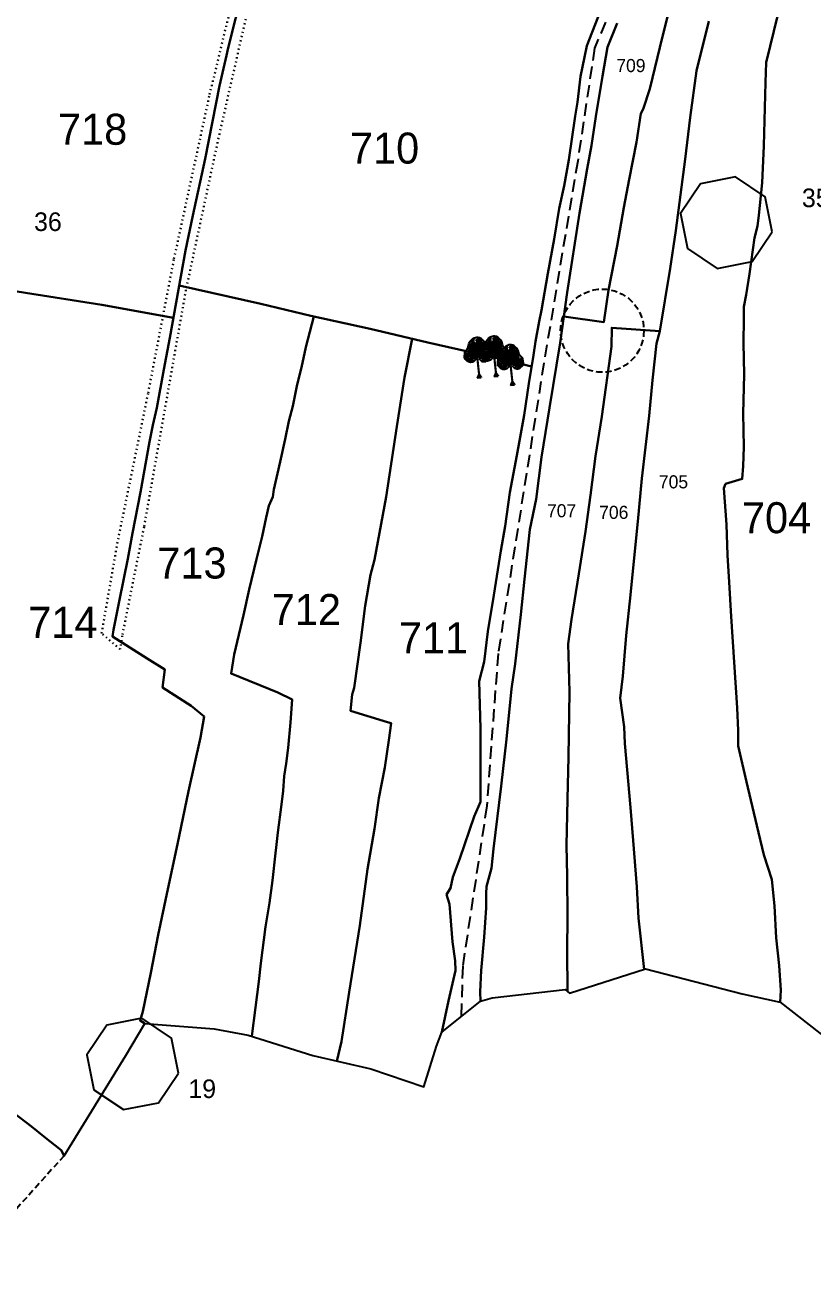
# Model space of a CAD drawing. Header units: millimetres. Extents: x -6521 to 1064, y -7 to 2171.
# Drawn here: x 356 to 419.5, y 257.1 to 358.5 of the extents above; entities that cross this region are included whole.
import ezdxf

# ---------------------------------------------------------------- set-up
doc = ezdxf.new("R2010")
doc.units = ezdxf.units.MM
for name, pattern in [('ACAD_ISO02W100', [15, 12, -3]), ('DASHED', [0.75, 0.5, -0.25]), ('DOT', [0.25, 0, -0.25])]:
    doc.linetypes.add(name, pattern=pattern)
for name, color, linetype in [('Image', 7, 'Continuous'), ('Line_Road', 250, 'ACAD_ISO02W100'), ('Sym_Traverse_Stone', 5, 'Continuous'), ('Sym_Tree', 92, 'Continuous'), ('Text_Traverse_Stone_No', 1, 'Continuous')]:
    doc.layers.add(name, color=color, linetype=linetype)
for name, color, linetype, lineweight in [('Poly_Survey_Bndry', 250, 'Continuous', 30), ('Sym_Title', 1, 'ACAD_ISO02W100', 25), ('Text_Survey_No', 250, 'Continuous', 0)]:
    doc.layers.add(name, color=color, linetype=linetype, lineweight=lineweight)
doc.layers.add('Poly_Village_Bndry', color=7, linetype='Continuous', true_color=0x000000)
doc.styles.get("Standard").update_dxf_attribs({"font": 'Sakal_Marathi_N_Ship.TTF'})
picture_1 = doc.add_image_def('image1.jpg', size_in_pixel=(14525, 10936))

# ---------------------------------------------------------------- blocks, each defined once
blk = doc.blocks.new('Sym_Traverse_Stone')
at = {"layer": 'Sym_Traverse_Stone'}
blk.add_lwpolyline([(3.223, -0.65), (2.739, 1.819), (0.65, 3.223), (-1.819, 2.739), (-3.223, 0.65), (-2.739, -1.819), (-0.65, -3.223), (1.819, -2.739)], close=True, dxfattribs=at)
blk = doc.blocks.new('Tree')
at = {"layer": 'Sym_Tree'}
for p, q in [((0.102, 3.003), (0, 2.992)), ((-0.162, 0.001), (0.127, -0.001))]:
    blk.add_line(p, q, dxfattribs=at)
at = {"layer": 'Sym_Tree', "color": 82, "const_width": 0.8}
for points in [[(-0.142, 1.468), (-0.097, 2.625)], [(-0.102, 1.462), (-0.056, 2.619)], [(0.051, 1.634), (0.096, 2.791)], [(0.197, 1.439), (0.243, 2.597)], [(-0.434, 1.735), (-0.283, 1.52)], [(-0.203, 1.684), (-0.052, 1.468)], [(0.604, 1.633), (0.385, 1.486)], [(0.436, 1.726), (0.588, 1.51)]]:
    blk.add_lwpolyline(points, dxfattribs=at)
at = {"layer": 'Sym_Tree', "color": 34}
blk.add_lwpolyline([(0, 0, 0.48, 0.16, 0), (0, 0.29, 0.16, 0.16, 0), (0, 1.478, 0.16, 0.16, 0)], format="xyseb", dxfattribs=at)
at = {"layer": 'Sym_Tree', "color": 82}
blk.add_open_spline([(-0.099, 1.427), (-0.165, 1.355), (-0.268, 1.245), (-0.464, 1.199), (-0.636, 1.21), (-0.786, 1.357), (-0.992, 1.534), (-0.899, 1.801), (-0.895, 2.066), (-0.59, 2.218), (-0.581, 2.583), (-0.352, 2.816), (-0.17, 2.976), (-0.043, 2.99), (0, 2.992)], degree=3, knots=[0, 0, 0, 0, 0.357151, 0.545743, 0.741494, 0.970117, 1.319935, 1.641608, 1.935314, 2.250626, 2.755061, 3.137005, 3.457298, 3.618487, 3.618487, 3.618487, 3.618487], dxfattribs=at)
blk.add_spline([(0.103, 1.427), (0.296, 1.217), (0.436, 1.162), (0.593, 1.16), (0.752, 1.25), (0.953, 1.446), (0.958, 1.703), (0.933, 1.936), (0.774, 2.132), (0.677, 2.524), (0.517, 2.784), (0.327, 2.956), (0.102, 3.003)], degree=3, dxfattribs=at)
for points in [[(0.002, 2.992), (-0.314, 2.841), (-0.448, 2.725), (-0.519, 2.601)], [(-0.488, 2.59), (-0.504, 2.595), (-0.377, 2.767), (-0.314, 2.841)], [(-0.377, 2.767), (-0.314, 2.841), (-0.448, 2.725), (-0.377, 2.767)], [(-0.395, 2.548), (-0.445, 2.659), (-0.414, 2.724), (-0.265, 2.814)], [(-0.432, 2.703), (-0.404, 2.724), (0.002, 2.992), (-0.086, 2.982)], [(-0.414, 2.724), (-0.265, 2.814), (-0.252, 2.61), (-0.41, 2.689)], [(-0.297, 2.795), (-0.265, 2.814), (-0.41, 2.689), (-0.412, 2.711)], [(-0.406, 2.649), (-0.252, 2.61), (-0.265, 2.814), (0.058, 2.945)], [(-0.281, 2.824), (-0.366, 2.774), (-0.404, 2.724), (-0.281, 2.824)], [(-0.266, 2.815), (-0.366, 2.774), (-0.389, 2.707), (-0.369, 2.692)], [(-0.389, 2.707), (-0.369, 2.692), (-0.297, 2.795), (-0.265, 2.814)], [(-0.265, 2.814), (0.058, 2.945), (-0.266, 2.815), (-0.366, 2.774)], [(-0.314, 2.841), (-0.183, 2.903), (-0.281, 2.824), (-0.366, 2.774)], [(-0.183, 2.903), (-0.169, 2.954), (-0.247, 2.902), (-0.314, 2.841)], [(-0.247, 2.902), (-0.314, 2.841), (-0.183, 2.903), (-0.235, 2.902)], [(-0.183, 2.903), (-0.235, 2.902), (-0.314, 2.841), (-0.183, 2.903)], [(0.203, 2.992), (-0.058, 2.82), (-0.263, 2.815), (0.002, 2.992)], [(-0.263, 2.815), (0.002, 2.992), (0.092, 2.992), (0.038, 2.929)], [(0.002, 2.992), (-0.086, 2.982), (-0.171, 2.953), (-0.247, 2.902)], [(-0.171, 2.953), (-0.247, 2.902), (-0.123, 2.964), (-0.086, 2.982)], [(-0.103, 2.968), (-0.123, 2.964), (-0.247, 2.902), (-0.183, 2.903)], [(-0.103, 2.968), (-0.183, 2.903), (-0.178, 2.934), (-0.247, 2.902)], [(-0.178, 2.934), (-0.247, 2.902), (-0.183, 2.903), (-0.169, 2.954)], [(-0.203, 2.724), (-0.08, 2.824), (0.203, 2.992), (0.278, 2.601)], [(-0.062, 2.794), (-0.058, 2.82), (-0.203, 2.724), (-0.08, 2.824)], [(-0.133, 2.955), (-0.133, 2.955), (-0.103, 2.968), (-0.183, 2.903)], [(-0.132, 2.955), (-0.125, 2.963), (-0.176, 2.95), (-0.183, 2.903)], [(-0.176, 2.95), (-0.183, 2.903), (-0.125, 2.963), (-0.143, 2.954)], [(-0.123, 2.964), (-0.086, 2.982), (-0.176, 2.95), (-0.086, 2.982)], [(-0.176, 2.95), (-0.086, 2.982), (-0.103, 2.968), (-0.123, 2.964)], [(-0.125, 2.963), (-0.143, 2.954), (-0.133, 2.955)], [(0.203, 2.992), (0.278, 2.601), (-0.051, 2.61), (-0.064, 2.814)], [(0.368, 2.932), (0.289, 2.971), (-0.064, 2.813), (-0.061, 2.795)], [(-0.064, 2.813), (-0.061, 2.795), (-0.058, 2.82)], [(-0.051, 2.61), (-0.064, 2.814), (0.278, 2.601), (-0.051, 2.61)], [(-0.058, 2.82), (-0.058, 2.82), (-0.062, 2.794), (-0.058, 2.82)], [(0.002, 2.992), (0.102, 3.003), (0.203, 2.992), (-0.058, 2.82)], [(0.092, 2.992), (0.038, 2.929), (-0.026, 2.911), (0.022, 2.957)], [(-0.026, 2.911), (0.022, 2.957), (0.038, 2.929), (-0.026, 2.911)], [(0.038, 2.929), (-0.026, 2.911), (-0.017, 2.938), (0.022, 2.957)], [(-0.025, 2.911), (-0.017, 2.938), (0.022, 2.957), (0, 2.992)], [(0.022, 2.957), (0, 2.992), (0.092, 2.992), (0.022, 2.957)], [(0.092, 2.992), (0.022, 2.957), (0.102, 3.003), (0.203, 2.992)], [(0.572, 2.674), (0.462, 2.789), (0.203, 2.992), (0.079, 2.614)], [(0.203, 2.992), (0.079, 2.614), (0.406, 2.58), (0.445, 2.782)], [(0.122, 2.948), (0.088, 2.971), (0.173, 2.928), (0.088, 2.971)], [(0.173, 2.928), (0.088, 2.971), (0.104, 2.955), (0.122, 2.948)], [(0.102, 3.003), (0.203, 2.992), (0.324, 2.948), (0.289, 2.971)], [(0.125, 2.947), (0.141, 2.936), (0.132, 2.938)], [(0.563, 2.599), (0.406, 2.58), (0.445, 2.782), (0.142, 2.952)], [(0.445, 2.782), (0.142, 2.952), (0.447, 2.782), (0.54, 2.729)], [(0.203, 2.992), (0.498, 2.802), (0.615, 2.67), (0.67, 2.537)], [(0.597, 2.65), (0.572, 2.674), (0.203, 2.992), (0.289, 2.971)], [(0.203, 2.992), (0.289, 2.971), (0.37, 2.931), (0.439, 2.871)], [(0.37, 2.931), (0.439, 2.871), (0.324, 2.948), (0.289, 2.971)], [(0.305, 2.955), (0.324, 2.948), (0.439, 2.871), (0.376, 2.88)], [(0.333, 2.938), (0.333, 2.938), (0.305, 2.955), (0.376, 2.88)], [(0.305, 2.955), (0.376, 2.88), (0.375, 2.911), (0.439, 2.871)], [(0.439, 2.871), (0.376, 2.88), (0.331, 2.939), (0.326, 2.947)], [(0.331, 2.939), (0.326, 2.947), (0.374, 2.928), (0.376, 2.88)], [(0.374, 2.928), (0.376, 2.88), (0.326, 2.947), (0.342, 2.936)], [(0.375, 2.911), (0.439, 2.871), (0.376, 2.88), (0.368, 2.932)], [(0.376, 2.88), (0.368, 2.932), (0.439, 2.871), (0.498, 2.802)], [(0.439, 2.871), (0.498, 2.802), (0.376, 2.88), (0.427, 2.873)], [(0.376, 2.88), (0.427, 2.873), (0.498, 2.802), (0.376, 2.88)], [(0.498, 2.802), (0.376, 2.88), (0.462, 2.789), (0.54, 2.729)], [(-0.83, 1.973), (-0.902, 1.882), (-0.945, 1.618), (-0.58, 1.588)], [(-0.918, 1.701), (-0.945, 1.618), (-0.902, 1.882), (-0.934, 1.703)], [(-0.934, 1.536), (-0.908, 1.511), (-0.902, 1.882), (-0.869, 1.852)], [(-0.902, 1.882), (-0.934, 1.703), (-0.869, 1.852), (-0.866, 1.863)], [(-0.902, 1.882), (-0.869, 1.852), (-0.918, 1.701)], [(-0.848, 2.051), (-0.877, 1.994), (-0.894, 1.927), (-0.902, 1.882)], [(-0.894, 1.927), (-0.902, 1.882), (-0.821, 1.848), (-0.736, 2.009)], [(-0.848, 1.959), (-0.848, 1.959), (-0.83, 1.973), (-0.902, 1.882)], [(-0.767, 2.048), (-0.759, 1.783), (-0.901, 1.889), (-0.759, 1.783)], [(-0.901, 1.889), (-0.759, 1.783), (-0.686, 1.972), (-0.736, 2.009)], [(-0.875, 1.945), (-0.89, 1.937), (-0.892, 1.925), (-0.853, 1.97)], [(-0.892, 1.925), (-0.853, 1.97), (-0.853, 1.97)], [(-0.848, 1.959), (-0.89, 1.937), (-0.862, 1.952), (-0.865, 2.004)], [(-0.862, 1.952), (-0.865, 2.004), (-0.875, 1.945), (-0.89, 1.937)], [(-0.881, 1.913), (-0.881, 1.913), (-0.848, 1.959), (-0.89, 1.937)], [(-0.779, 2.036), (-0.817, 2.044), (-0.865, 2.004), (-0.881, 1.913)], [(-0.865, 2.004), (-0.881, 1.913), (-0.841, 1.969), (-0.83, 2.017)], [(-0.841, 1.939), (-0.841, 1.969), (-0.881, 1.913)], [(-0.741, 2.084), (-0.772, 2.081), (-0.848, 2.051), (-0.877, 1.994)], [(-0.858, 1.887), (-0.689, 1.928), (-0.851, 1.908), (-0.869, 1.852)], [(-0.851, 1.908), (-0.869, 1.852), (-0.855, 1.766), (-0.818, 1.827)], [(-0.83, 2.017), (-0.817, 2.044), (-0.865, 2.004), (-0.848, 2.051)], [(-0.865, 2.004), (-0.848, 2.051), (-0.841, 1.939), (-0.841, 1.969)], [(-0.818, 1.827), (-0.813, 1.801), (-0.858, 1.887), (-0.689, 1.928)], [(-0.853, 1.97), (-0.853, 1.97), (-0.848, 1.959)], [(-0.802, 2.038), (-0.546, 2.125), (-0.846, 2.054), (-0.818, 2.081)], [(-0.846, 2.054), (-0.818, 2.081), (-0.799, 2.097), (-0.771, 2.125)], [(-0.78, 2.02), (-0.841, 1.969), (-0.749, 2.033), (-0.767, 2.048)], [(-0.841, 1.969), (-0.83, 2.017), (-0.779, 2.036)], [(-0.821, 1.848), (-0.736, 2.009), (-0.78, 2.02), (-0.841, 1.969)], [(-0.779, 2.036), (-0.779, 2.036), (-0.83, 2.017), (-0.817, 2.044)], [(-0.759, 2.041), (-0.734, 2.059), (-0.779, 2.036), (-0.817, 2.044)], [(-0.771, 2.121), (-0.799, 2.097), (-0.816, 2.081), (-0.782, 2.087)], [(-0.816, 2.081), (-0.782, 2.087), (-0.772, 2.081), (-0.741, 2.084)], [(-0.749, 2.033), (-0.767, 2.048), (-0.802, 2.038), (-0.546, 2.125)], [(-0.799, 2.097), (-0.771, 2.125), (-0.744, 2.144), (-0.733, 2.094)], [(-0.744, 2.144), (-0.733, 2.094), (-0.772, 2.081), (-0.799, 2.097)], [(-0.772, 2.081), (-0.799, 2.097), (-0.771, 2.125), (-0.766, 2.096)], [(-0.799, 2.097), (-0.772, 2.096), (-0.771, 2.121), (-0.799, 2.097)], [(-0.772, 2.096), (-0.772, 2.096), (-0.799, 2.097), (-0.772, 2.096)], [(-0.758, 2.114), (-0.782, 2.087), (-0.69, 2.192)], [(-0.733, 2.094), (-0.772, 2.096), (-0.758, 2.114), (-0.782, 2.087)], [(-0.771, 2.121), (-0.758, 2.114), (-0.772, 2.096)], [(-0.772, 2.081), (-0.741, 2.084), (-0.733, 2.094), (-0.772, 2.096)], [(-0.741, 2.084), (-0.741, 2.084), (-0.741, 2.084), (-0.772, 2.081)], [(-0.771, 2.125), (-0.766, 2.096), (-0.771, 2.121), (-0.758, 2.114)], [(-0.73, 2.061), (-0.73, 2.013), (-0.767, 2.048), (-0.73, 2.062)], [(-0.767, 2.048), (-0.73, 2.062), (-0.734, 2.017), (-0.767, 2.035)], [(-0.686, 1.972), (-0.73, 2.061), (-0.767, 2.048), (-0.759, 1.783)], [(-0.734, 2.017), (-0.767, 2.035), (-0.734, 2.017), (-0.73, 2.056)], [(-0.701, 1.933), (-0.742, 1.95), (-0.701, 1.933), (-0.765, 1.955)], [(-0.701, 1.933), (-0.765, 1.955), (-0.701, 1.933), (-0.759, 1.783)], [(-0.468, 2.162), (-0.519, 1.632), (-0.759, 1.783), (-0.635, 2.041)], [(-0.519, 1.632), (-0.759, 1.783), (-0.741, 2.084), (-0.634, 2.105)], [(-0.734, 2.017), (-0.73, 2.056), (-0.759, 2.041), (-0.734, 2.059)], [(-0.759, 1.783), (-0.635, 2.041), (-0.653, 1.676), (-0.653, 1.534)], [(-0.701, 1.933), (-0.759, 1.783), (-0.735, 2.008), (-0.686, 1.972)], [(-0.686, 1.972), (-0.658, 1.915), (-0.759, 1.783), (-0.689, 1.928)], [(-0.759, 1.783), (-0.689, 1.928), (-0.701, 1.933), (-0.742, 1.95)], [(-0.744, 2.144), (-0.742, 2.133), (-0.69, 2.192), (-0.628, 2.229)], [(-0.69, 2.192), (-0.69, 2.192), (-0.744, 2.144), (-0.742, 2.133)], [(-0.686, 1.972), (-0.736, 2.009), (-0.686, 1.972), (-0.742, 1.95)], [(-0.686, 1.972), (-0.742, 1.95), (-0.686, 1.972), (-0.658, 1.915)], [(-0.626, 2.165), (-0.628, 2.229), (-0.741, 2.084)], [(-0.69, 2.192), (-0.628, 2.229), (-0.741, 2.084), (-0.741, 2.133)], [(-0.741, 2.084), (-0.741, 2.133), (-0.712, 2.098), (-0.628, 2.229)], [(-0.741, 2.084), (-0.634, 2.105), (-0.555, 2.174), (-0.634, 2.105)], [(-0.741, 2.084), (-0.741, 2.084), (-0.741, 2.084)], [(-0.741, 2.084), (-0.741, 2.084), (-0.741, 2.084)], [(-0.735, 2.008), (-0.712, 2.026), (-0.73, 2.061), (-0.73, 2.013)], [(-0.735, 2.008), (-0.686, 1.972), (-0.735, 2.008), (-0.712, 2.026)], [(-0.639, 2.093), (-0.635, 2.041), (-0.686, 1.972), (-0.73, 2.061)], [(-0.712, 2.098), (-0.628, 2.229), (-0.626, 2.165), (-0.575, 2.164)], [(-0.628, 2.139), (-0.626, 2.165), (-0.712, 2.098), (-0.629, 2.138)], [(-0.712, 2.098), (-0.629, 2.138), (-0.626, 2.165), (-0.705, 2.109)], [(-0.626, 2.165), (-0.705, 2.109), (-0.629, 2.138), (-0.626, 2.165)], [(-0.69, 2.192), (-0.628, 2.229), (-0.581, 2.361), (-0.598, 2.361)], [(-0.633, 2.272), (-0.633, 2.274), (-0.69, 2.192), (-0.628, 2.229)], [(-0.635, 2.041), (-0.639, 2.093), (-0.677, 1.954), (-0.686, 1.972)], [(-0.677, 1.954), (-0.686, 1.972), (-0.615, 1.971), (-0.638, 1.941)], [(-0.658, 1.915), (-0.638, 1.941), (-0.635, 2.041), (-0.639, 2.093)], [(-0.64, 1.879), (-0.601, 1.856), (-0.658, 1.915), (-0.638, 1.941)], [(-0.578, 1.945), (-0.638, 1.941), (-0.64, 1.879), (-0.601, 1.856)], [(-0.624, 1.845), (-0.64, 1.879), (-0.638, 1.941), (-0.601, 1.856)], [(-0.519, 1.632), (-0.59, 1.625), (-0.624, 1.845), (-0.64, 1.879)], [(-0.615, 1.971), (-0.635, 2.041), (-0.635, 2.041), (-0.639, 2.093)], [(-0.635, 2.041), (-0.639, 2.093), (-0.639, 2.093), (-0.593, 2.088)], [(-0.639, 2.093), (-0.593, 2.088), (-0.639, 2.093), (-0.635, 2.041)], [(-0.615, 1.971), (-0.638, 1.941), (-0.519, 1.632), (-0.59, 1.625)], [(-0.638, 1.941), (-0.601, 1.856), (-0.578, 1.945), (-0.638, 1.941)], [(-0.638, 1.941), (-0.601, 1.856), (-0.638, 1.941), (-0.601, 1.856)], [(-0.555, 2.174), (-0.634, 2.105), (-0.635, 2.041), (-0.634, 2.105)], [(-0.468, 2.162), (-0.555, 2.174), (-0.615, 1.971), (-0.635, 2.041)], [(-0.635, 2.041), (-0.634, 2.105), (-0.626, 2.165)], [(-0.629, 2.138), (-0.626, 2.165), (-0.615, 2.213), (-0.628, 2.229)], [(-0.626, 2.165), (-0.626, 2.165), (-0.626, 2.165), (-0.628, 2.229)], [(-0.626, 2.165), (-0.575, 2.164), (-0.628, 2.139), (-0.626, 2.165)], [(-0.491, 2.451), (-0.581, 2.361), (-0.555, 2.174), (-0.626, 2.165)], [(-0.555, 2.174), (-0.626, 2.165), (-0.43, 2.156), (-0.217, 2.156)], [(-0.626, 2.165), (-0.626, 2.165), (-0.626, 2.165)], [(-0.625, 2.245), (-0.615, 2.213), (-0.581, 2.361), (-0.56, 2.281)], [(-0.607, 2.321), (-0.622, 2.298), (-0.625, 2.245), (-0.615, 2.213)], [(-0.581, 2.361), (-0.598, 2.361), (-0.607, 2.321), (-0.622, 2.298)], [(-0.62, 2.267), (-0.615, 2.213), (-0.545, 2.472), (-0.536, 2.5)], [(-0.607, 2.321), (-0.581, 2.361), (-0.62, 2.267), (-0.615, 2.213)], [(-0.581, 2.361), (-0.56, 2.281), (-0.607, 2.321), (-0.581, 2.361)], [(-0.57, 2.437), (-0.598, 2.361), (-0.488, 2.59), (-0.504, 2.595)], [(-0.546, 2.537), (-0.568, 2.47), (-0.57, 2.437), (-0.598, 2.361)], [(-0.555, 2.477), (-0.546, 2.496), (-0.598, 2.361), (-0.585, 2.361)], [(-0.572, 2.397), (-0.598, 2.361), (-0.568, 2.47), (-0.545, 2.472)], [(-0.578, 2.385), (-0.566, 2.428), (-0.572, 2.397), (-0.598, 2.361)], [(-0.598, 2.361), (-0.585, 2.361), (-0.575, 2.389), (-0.572, 2.397)], [(-0.448, 2.725), (-0.519, 2.601), (-0.555, 2.477), (-0.581, 2.361)], [(-0.395, 2.548), (-0.504, 2.595), (-0.491, 2.451), (-0.581, 2.361)], [(-0.555, 2.477), (-0.581, 2.361), (-0.421, 2.423), (-0.395, 2.548)], [(-0.559, 2.464), (-0.546, 2.537), (-0.578, 2.385), (-0.566, 2.428)], [(-0.575, 2.389), (-0.572, 2.397), (-0.566, 2.428), (-0.546, 2.496)], [(-0.568, 2.47), (-0.545, 2.472), (-0.546, 2.537), (-0.568, 2.47)], [(-0.546, 2.541), (-0.519, 2.601), (-0.559, 2.464), (-0.546, 2.537)], [(-0.545, 2.472), (-0.536, 2.5), (-0.555, 2.477), (-0.546, 2.496)], [(-0.555, 2.174), (-0.32, 2.195), (-0.491, 2.451), (-0.383, 2.289)], [(-0.491, 2.451), (-0.383, 2.289), (-0.32, 2.195), (-0.555, 2.174)], [(-0.288, 2.352), (-0.32, 2.195), (-0.555, 2.174), (-0.32, 2.195)], [(-0.32, 2.195), (-0.555, 2.174), (-0.43, 2.156)], [(-0.468, 2.162), (-0.346, 2.086), (-0.468, 2.162), (-0.555, 2.174)], [(-0.395, 2.548), (-0.461, 2.694), (-0.519, 2.601), (-0.546, 2.496)], [(-0.519, 2.601), (-0.546, 2.496), (-0.491, 2.451), (-0.395, 2.548)], [(-0.546, 2.496), (-0.53, 2.566), (-0.519, 2.601), (-0.53, 2.566)], [(-0.519, 2.601), (-0.53, 2.566), (-0.546, 2.541), (-0.519, 2.601)], [(-0.546, 2.541), (-0.546, 2.541), (-0.546, 2.496), (-0.53, 2.566)], [(-0.491, 2.451), (-0.395, 2.548), (-0.395, 2.548), (-0.504, 2.595)], [(-0.261, 2.441), (-0.101, 2.441), (-0.288, 2.352), (-0.491, 2.451)], [(-0.288, 2.352), (-0.491, 2.451), (-0.288, 2.352), (-0.32, 2.195)], [(-0.346, 2.086), (-0.329, 2.156), (-0.468, 2.162), (-0.346, 2.086)], [(-0.421, 2.423), (-0.395, 2.548), (-0.395, 2.548), (-0.461, 2.694)], [(-0.404, 2.724), (-0.421, 2.742), (-0.454, 2.678), (-0.445, 2.659)], [(-0.454, 2.678), (-0.445, 2.659), (-0.432, 2.703), (-0.404, 2.724)], [(-0.448, 2.725), (-0.377, 2.767), (-0.404, 2.724), (-0.421, 2.742)], [(-0.41, 2.689), (-0.439, 2.679), (-0.445, 2.659), (-0.41, 2.689)], [(-0.445, 2.659), (-0.41, 2.689), (-0.067, 2.533), (0.055, 2.482)], [(-0.41, 2.689), (-0.412, 2.711), (-0.41, 2.689), (-0.439, 2.679)], [(-0.43, 2.156), (-0.217, 2.156), (0.024, 2.317), (0.068, 2.477)], [(-0.43, 2.156), (-0.43, 2.156), (-0.346, 2.086), (-0.329, 2.156)], [(-0.252, 2.61), (-0.41, 2.689), (-0.406, 2.649), (-0.252, 2.61)], [(0.269, 1.828), (-0.211, 1.81), (-0.267, 2.162), (-0.318, 1.632)], [(-0.261, 2.441), (-0.288, 2.352), (-0.288, 2.352), (-0.261, 2.441)], [(-0.067, 2.533), (0.055, 2.482), (-0.261, 2.441), (-0.101, 2.441)], [(0.278, 2.601), (-0.051, 2.61), (-0.193, 2.548), (-0.244, 2.659)], [(-0.087, 2.352), (-0.06, 2.441), (0.269, 1.828), (-0.211, 1.81)], [(0.278, 2.601), (-0.051, 2.61), (-0.06, 2.441), (-0.087, 2.352)], [(0.225, 2.317), (0.269, 2.477), (0.278, 2.601), (-0.051, 2.61)], [(0.409, 2.32), (0.393, 2.412), (-0.012, 1.846), (0.463, 1.766)], [(-0.012, 1.846), (0.463, 1.766), (0.563, 2.109), (0.546, 1.576)], [(0.095, 2.325), (0.071, 2.489), (0.079, 2.614), (0.406, 2.58)], [(0.525, 2.108), (0.313, 2.135), (0.095, 2.325), (0.071, 2.489)], [(0.406, 2.58), (0.445, 2.782), (0.079, 2.614), (0.406, 2.58)], [(0.079, 2.614), (0.406, 2.58), (0.393, 2.412), (0.409, 2.32)], [(0.079, 2.614), (0.406, 2.58), (0.54, 2.501), (0.604, 2.604)], [(0.604, 2.604), (0.573, 2.639), (0.213, 2.528), (0.085, 2.493)], [(0.213, 2.528), (0.085, 2.493), (0.393, 2.412), (0.234, 2.433)], [(0.324, 2.108), (0.324, 2.108), (0.231, 2.049), (0.224, 2.121)], [(0.393, 2.412), (0.234, 2.433), (0.409, 2.32), (0.623, 2.392)], [(0.651, 2.11), (0.72, 2.092), (0.525, 2.108), (0.313, 2.135)], [(0.393, 2.412), (0.409, 2.32), (0.409, 2.32), (0.393, 2.412)], [(0.581, 2.673), (0.445, 2.782), (0.406, 2.58), (0.573, 2.639)], [(0.406, 2.58), (0.573, 2.639), (0.563, 2.599), (0.406, 2.58)], [(0.409, 2.32), (0.623, 2.392), (0.409, 2.32), (0.42, 2.161)], [(0.409, 2.32), (0.42, 2.161), (0.651, 2.11), (0.42, 2.161)], [(0.651, 2.11), (0.42, 2.161), (0.623, 2.392), (0.495, 2.245)], [(0.623, 2.392), (0.495, 2.245), (0.42, 2.161), (0.651, 2.11)], [(0.42, 2.161), (0.651, 2.11), (0.525, 2.108)], [(0.432, 2.049), (0.425, 2.121), (0.563, 2.109), (0.432, 2.049)], [(0.563, 2.109), (0.432, 2.049), (0.563, 2.109), (0.651, 2.11)], [(0.54, 2.501), (0.604, 2.604), (0.581, 2.673), (0.445, 2.782)], [(0.555, 2.659), (0.532, 2.647), (0.474, 2.759), (0.445, 2.782)], [(0.474, 2.759), (0.445, 2.782), (0.573, 2.639), (0.578, 2.661)], [(0.447, 2.782), (0.54, 2.729), (0.555, 2.659), (0.532, 2.647)], [(0.462, 2.789), (0.54, 2.729), (0.572, 2.674), (0.462, 2.789)], [(0.469, 2.537), (0.475, 2.501), (0.488, 2.475), (0.469, 2.537)], [(0.638, 2.531), (0.654, 2.533), (0.551, 2.72), (0.498, 2.802)], [(0.551, 2.72), (0.498, 2.802), (0.615, 2.67), (0.551, 2.72)], [(0.55, 2.374), (0.54, 2.501), (0.54, 2.501), (0.625, 2.637)], [(0.54, 2.501), (0.625, 2.637), (0.67, 2.537), (0.684, 2.43)], [(0.67, 2.537), (0.684, 2.43), (0.623, 2.392), (0.54, 2.501)], [(0.623, 2.392), (0.54, 2.501), (0.54, 2.501), (0.654, 2.533)], [(0.54, 2.501), (0.654, 2.533), (0.623, 2.392), (0.701, 2.291)], [(0.689, 2.409), (0.701, 2.291), (0.55, 2.374), (0.54, 2.501)], [(0.563, 2.109), (0.546, 1.576), (0.804, 1.696), (0.713, 1.967)], [(0.546, 1.576), (0.804, 1.696), (0.824, 1.996), (0.72, 2.031)], [(0.684, 1.9), (0.704, 1.867), (0.546, 1.576), (0.615, 1.56)], [(0.615, 2.67), (0.551, 2.72), (0.572, 2.674), (0.59, 2.69)], [(0.563, 2.109), (0.651, 2.11), (0.684, 1.9), (0.713, 1.967)], [(0.572, 2.674), (0.59, 2.69), (0.615, 2.622), (0.604, 2.604)], [(0.615, 2.622), (0.604, 2.604), (0.597, 2.65), (0.572, 2.674)], [(0.573, 2.639), (0.578, 2.661), (0.573, 2.639), (0.601, 2.625)], [(0.573, 2.639), (0.601, 2.625), (0.604, 2.604), (0.573, 2.639)], [(0.615, 2.67), (0.67, 2.537), (0.689, 2.409), (0.701, 2.291)], [(0.623, 2.392), (0.701, 2.291), (0.651, 2.11), (0.72, 2.092)], [(0.826, 1.945), (0.845, 1.957), (0.878, 1.943), (0.636, 2.062)], [(0.878, 1.943), (0.636, 2.062), (0.924, 1.953), (0.9, 1.983)], [(0.699, 2.368), (0.718, 2.29), (0.638, 2.531), (0.654, 2.533)], [(0.704, 1.867), (0.656, 1.788), (0.644, 1.879), (0.704, 1.867)], [(0.644, 1.879), (0.704, 1.867), (0.698, 1.806), (0.656, 1.788)], [(0.824, 1.996), (0.72, 2.031), (0.651, 2.11), (0.72, 2.031)], [(0.651, 2.11), (0.72, 2.031), (0.713, 1.967), (0.72, 2.031)], [(0.804, 1.696), (0.713, 1.967), (0.684, 1.603), (0.666, 1.462)], [(0.684, 2.43), (0.677, 2.501), (0.67, 2.537), (0.677, 2.501)], [(0.689, 2.475), (0.67, 2.537), (0.692, 2.396), (0.689, 2.471)], [(0.729, 2.171), (0.715, 2.14), (0.701, 2.291), (0.67, 2.215)], [(0.701, 2.291), (0.67, 2.215), (0.722, 2.248), (0.701, 2.291)], [(0.797, 2.014), (0.73, 2.154), (0.72, 2.092), (0.67, 2.097)], [(0.72, 2.092), (0.67, 2.097), (0.719, 2.065), (0.72, 2.092)], [(0.727, 2.193), (0.715, 2.14), (0.679, 2.407), (0.673, 2.435)], [(0.679, 2.407), (0.673, 2.435), (0.689, 2.409), (0.684, 2.43)], [(0.689, 2.475), (0.689, 2.475), (0.684, 2.43), (0.677, 2.501)], [(0.713, 1.967), (0.723, 2.018), (0.723, 2.018), (0.678, 2.019)], [(0.723, 2.018), (0.678, 2.019), (0.723, 2.018), (0.713, 1.967)], [(0.701, 2.401), (0.679, 2.407), (0.689, 2.471), (0.701, 2.401)], [(0.696, 2.328), (0.718, 2.29), (0.701, 2.401), (0.679, 2.407)], [(0.689, 2.409), (0.684, 2.43), (0.718, 2.29), (0.705, 2.291)], [(0.698, 2.32), (0.696, 2.328), (0.694, 2.36), (0.684, 2.43)], [(0.684, 1.9), (0.713, 1.967), (0.713, 1.967), (0.723, 2.018)], [(0.744, 1.875), (0.755, 1.892), (0.684, 1.9), (0.704, 1.867)], [(0.692, 2.396), (0.689, 2.471), (0.701, 2.316), (0.694, 2.36)], [(0.689, 2.471), (0.701, 2.401), (0.699, 2.368), (0.718, 2.29)], [(0.701, 2.316), (0.694, 2.36), (0.696, 2.328), (0.718, 2.29)], [(0.718, 2.29), (0.705, 2.291), (0.698, 2.32), (0.696, 2.328)], [(0.787, 2.11), (0.73, 2.154), (0.701, 2.291), (0.718, 2.29)], [(0.701, 2.291), (0.718, 2.29), (0.722, 2.248), (0.733, 2.224)], [(0.722, 2.248), (0.701, 2.291), (0.727, 2.193), (0.715, 2.14)], [(0.72, 1.839), (0.704, 1.867), (0.713, 1.967), (0.723, 2.018)], [(0.713, 1.967), (0.72, 2.031), (0.72, 2.092)], [(0.713, 1.967), (0.723, 2.018), (0.744, 1.875), (0.755, 1.892)], [(0.723, 2.018), (0.713, 1.967), (0.755, 1.892), (0.81, 1.975)], [(0.722, 2.248), (0.733, 2.224), (0.729, 2.171), (0.715, 2.14)], [(0.72, 2.064), (0.72, 2.092), (0.715, 2.14), (0.73, 2.154)], [(0.719, 2.065), (0.72, 2.092), (0.797, 2.014), (0.72, 2.064)], [(0.72, 2.092), (0.72, 2.092), (0.72, 2.092), (0.73, 2.154)], [(0.72, 2.092), (0.73, 2.154), (0.824, 1.996)], [(0.72, 2.092), (0.72, 2.092), (0.72, 2.092)], [(0.797, 2.014), (0.72, 2.064), (0.72, 2.092), (0.791, 2.026)], [(0.72, 2.092), (0.791, 2.026), (0.72, 2.064), (0.72, 2.092)], [(0.755, 1.892), (0.808, 1.863), (0.755, 1.892), (0.72, 1.839)], [(0.755, 1.892), (0.72, 1.839), (0.804, 1.696), (0.753, 1.848)], [(0.741, 2.197), (0.741, 2.199), (0.787, 2.11), (0.73, 2.154)], [(0.835, 2.056), (0.831, 2.045), (0.787, 2.11), (0.73, 2.154)], [(0.787, 2.11), (0.73, 2.154), (0.824, 1.996), (0.831, 2.045)], [(0.824, 1.996), (0.831, 2.045), (0.797, 2.014), (0.73, 2.154)], [(0.755, 1.892), (0.81, 1.975), (0.845, 1.957), (0.804, 1.696)], [(0.808, 1.922), (0.755, 1.892), (0.808, 1.922), (0.788, 1.942)], [(0.957, 1.783), (0.804, 1.696), (0.755, 1.892), (0.809, 1.922)], [(0.755, 1.892), (0.809, 1.922), (0.755, 1.892), (0.808, 1.863)], [(0.765, 1.852), (0.804, 1.696), (0.808, 1.922), (0.755, 1.892)], [(0.844, 2.024), (0.865, 1.994), (0.787, 2.11)], [(0.787, 2.11), (0.787, 2.11), (0.835, 2.056), (0.831, 2.045)], [(0.808, 1.922), (0.788, 1.942), (0.81, 1.975), (0.803, 1.927)], [(0.81, 1.975), (0.803, 1.927), (0.845, 1.957), (0.81, 1.976)], [(0.845, 1.957), (0.804, 1.696), (0.957, 1.783), (0.804, 1.696)], [(0.845, 1.957), (0.81, 1.976), (0.809, 1.931), (0.843, 1.944)], [(0.809, 1.931), (0.81, 1.97), (0.836, 1.951), (0.814, 1.973)], [(0.809, 1.931), (0.843, 1.944), (0.809, 1.931), (0.81, 1.97)], [(0.873, 1.752), (0.809, 1.922), (0.855, 1.928), (0.908, 1.87)], [(0.955, 1.821), (0.958, 1.776), (0.873, 1.752), (0.809, 1.922)], [(0.836, 1.951), (0.814, 1.973), (0.855, 1.944), (0.894, 1.947)], [(0.883, 2.002), (0.858, 2.033), (0.835, 2.056), (0.817, 2.008)], [(0.835, 2.056), (0.817, 2.008), (0.854, 1.989), (0.883, 2.002)], [(0.817, 2.008), (0.856, 2.004), (0.844, 2.024), (0.865, 1.994)], [(0.854, 1.989), (0.824, 1.996), (0.817, 2.008), (0.856, 2.004)], [(0.824, 1.996), (0.824, 1.996), (0.824, 1.996)], [(0.824, 1.996), (0.824, 1.996), (0.824, 1.996)], [(0.824, 1.996), (0.824, 1.996), (0.824, 1.996), (0.854, 1.989)], [(0.824, 1.996), (0.854, 1.989), (0.925, 1.95), (0.947, 1.889)], [(0.898, 1.984), (0.865, 1.994), (0.854, 1.989), (0.824, 1.996)], [(0.855, 1.928), (0.908, 1.87), (0.826, 1.945), (0.845, 1.957)], [(0.858, 2.033), (0.85, 2.005), (0.858, 2.03), (0.844, 2.024)], [(0.858, 2.03), (0.844, 2.024), (0.856, 2.004)], [(0.854, 1.989), (0.883, 2.002), (0.858, 2.033), (0.85, 2.005)], [(0.855, 1.944), (0.894, 1.947), (0.937, 1.901), (0.941, 1.808)], [(0.855, 1.944), (0.855, 1.944), (0.904, 1.918), (0.894, 1.947)], [(0.908, 1.87), (0.904, 1.918), (0.855, 1.944)], [(0.883, 2.002), (0.856, 2.004), (0.858, 2.03), (0.883, 2.002)], [(0.856, 2.004), (0.856, 2.004), (0.883, 2.002), (0.856, 2.004)], [(0.924, 1.953), (0.9, 1.983), (0.883, 2.002), (0.858, 2.033)], [(0.858, 2.03), (0.883, 2.002), (0.898, 1.984), (0.865, 1.994)], [(0.904, 1.918), (0.894, 1.947), (0.937, 1.901), (0.925, 1.95)], [(0.937, 1.901), (0.925, 1.95), (0.904, 1.839), (0.908, 1.87)], [(0.937, 1.901), (0.941, 1.808), (0.908, 1.87), (0.904, 1.918)], [(0.914, 1.858), (0.953, 1.832), (0.927, 1.85), (0.937, 1.901)], [(0.925, 1.95), (0.947, 1.889), (0.955, 1.821), (0.958, 1.776)], [(0.927, 1.85), (0.937, 1.901), (0.939, 1.841), (0.953, 1.832)], [(-0.918, 1.701), (-0.918, 1.701), (-0.918, 1.701), (-0.945, 1.618)], [(-0.945, 1.618), (-0.58, 1.588), (-0.593, 1.216), (-0.671, 1.257)], [(-0.888, 1.452), (-0.933, 1.533), (-0.945, 1.618), (-0.661, 1.294)], [(-0.945, 1.618), (-0.661, 1.294), (-0.666, 1.275), (-0.758, 1.348)], [(-0.733, 1.358), (-0.758, 1.348), (-0.945, 1.618), (-0.733, 1.358)], [(-0.945, 1.618), (-0.733, 1.358), (-0.733, 1.358), (-0.933, 1.533)], [(-0.873, 1.44), (-0.933, 1.533), (-0.931, 1.529), (-0.945, 1.618)], [(-0.931, 1.529), (-0.945, 1.618), (-0.934, 1.536), (-0.908, 1.511)], [(-0.593, 1.216), (-0.671, 1.257), (-0.888, 1.452), (-0.933, 1.533)], [(-0.733, 1.358), (-0.933, 1.533), (-0.873, 1.44), (-0.933, 1.533)], [(-0.853, 1.838), (-0.838, 1.866), (-0.873, 1.44), (-0.81, 1.403)], [(-0.873, 1.44), (-0.81, 1.403), (-0.671, 1.257), (-0.765, 1.338)], [(-0.869, 1.852), (-0.866, 1.863), (-0.58, 1.588), (-0.649, 1.651)], [(-0.855, 1.766), (-0.818, 1.827), (-0.853, 1.838), (-0.838, 1.866)], [(-0.759, 1.783), (-0.759, 1.783), (-0.793, 1.687), (-0.821, 1.848)], [(-0.793, 1.687), (-0.821, 1.848), (-0.649, 1.651), (-0.766, 1.765)], [(-0.751, 1.773), (-0.813, 1.801), (-0.818, 1.827), (-0.813, 1.801)], [(-0.766, 1.765), (-0.732, 1.75), (-0.751, 1.773), (-0.813, 1.801)], [(-0.731, 1.32), (-0.712, 1.386), (-0.81, 1.403), (-0.733, 1.358)], [(-0.81, 1.403), (-0.733, 1.358), (-0.661, 1.294), (-0.699, 1.315)], [(-0.758, 1.348), (-0.733, 1.358), (-0.789, 1.373), (-0.771, 1.348)], [(-0.789, 1.373), (-0.771, 1.348), (-0.771, 1.348), (-0.666, 1.275)], [(-0.771, 1.348), (-0.666, 1.275), (-0.731, 1.32), (-0.712, 1.386)], [(-0.666, 1.275), (-0.765, 1.338), (-0.771, 1.348), (-0.733, 1.358)], [(-0.771, 1.348), (-0.733, 1.358), (-0.593, 1.216), (-0.494, 1.208)], [(-0.624, 1.845), (-0.722, 1.746), (-0.766, 1.765), (-0.732, 1.75)], [(-0.649, 1.651), (-0.766, 1.765), (-0.759, 1.783), (-0.646, 1.712)], [(-0.671, 1.257), (-0.765, 1.338), (-0.758, 1.348), (-0.733, 1.358)], [(-0.685, 1.311), (-0.678, 1.304), (-0.666, 1.275), (-0.765, 1.338)], [(-0.58, 1.588), (-0.649, 1.651), (-0.528, 1.845), (-0.759, 1.783)], [(-0.528, 1.845), (-0.759, 1.783), (-0.759, 1.783)], [(-0.759, 1.783), (-0.759, 1.783), (-0.624, 1.845), (-0.722, 1.746)], [(-0.759, 1.783), (-0.646, 1.712), (-0.759, 1.783), (-0.688, 1.79)], [(-0.759, 1.783), (-0.688, 1.79), (-0.759, 1.783)], [(-0.519, 1.632), (-0.653, 1.676), (-0.519, 1.632), (-0.759, 1.783)], [(-0.666, 1.275), (-0.758, 1.348), (-0.733, 1.358), (-0.758, 1.348)], [(-0.733, 1.358), (-0.758, 1.348), (-0.733, 1.358), (-0.758, 1.348)], [(-0.661, 1.294), (-0.699, 1.315), (-0.666, 1.275), (-0.641, 1.3)], [(-0.666, 1.275), (-0.641, 1.3), (-0.685, 1.311), (-0.678, 1.304)], [(-0.238, 1.291), (-0.099, 1.427), (-0.519, 1.632), (-0.657, 1.31)], [(-0.519, 1.632), (-0.657, 1.31), (-0.313, 1.382), (-0.508, 1.217)], [(-0.653, 1.676), (-0.653, 1.534), (-0.653, 1.534), (-0.528, 1.525)], [(-0.653, 1.534), (-0.528, 1.525), (-0.519, 1.632), (-0.653, 1.676)], [(-0.593, 1.216), (-0.494, 1.208), (-0.406, 1.217), (-0.319, 1.245)], [(-0.463, 1.209), (-0.494, 1.208), (-0.593, 1.216), (-0.499, 1.209)], [(-0.319, 1.245), (-0.366, 1.235), (-0.485, 1.217), (-0.509, 1.247)], [(-0.485, 1.217), (-0.509, 1.247), (-0.508, 1.217), (-0.464, 1.217)], [(-0.313, 1.382), (-0.508, 1.217), (-0.248, 1.303), (-0.313, 1.382)], [(-0.508, 1.217), (-0.464, 1.217), (-0.319, 1.245), (-0.291, 1.267)], [(-0.399, 1.221), (-0.4, 1.216), (-0.496, 1.206), (-0.508, 1.217)], [(-0.496, 1.206), (-0.508, 1.217), (-0.446, 1.213), (-0.406, 1.217)], [(-0.248, 1.303), (-0.313, 1.382), (-0.291, 1.267), (-0.494, 1.208)], [(-0.291, 1.267), (-0.494, 1.208), (-0.319, 1.245), (-0.366, 1.235)], [(-0.291, 1.267), (-0.406, 1.217), (-0.452, 1.217), (-0.494, 1.208)], [(-0.452, 1.217), (-0.494, 1.208), (-0.319, 1.245), (-0.291, 1.267)], [(-0.402, 1.215), (-0.446, 1.213), (-0.463, 1.209), (-0.494, 1.208)], [(-0.446, 1.213), (-0.406, 1.217), (-0.402, 1.215), (-0.446, 1.213)], [(-0.406, 1.217), (-0.319, 1.245), (-0.238, 1.291), (-0.099, 1.427)], [(-0.319, 1.245), (-0.291, 1.267), (-0.291, 1.267), (-0.406, 1.217)], [(-0.402, 1.216), (-0.315, 1.245), (-0.285, 1.264), (-0.291, 1.267)], [(-0.319, 1.245), (-0.319, 1.245), (-0.402, 1.216), (-0.315, 1.245)], [(-0.315, 1.245), (-0.303, 1.257), (-0.4, 1.216), (-0.395, 1.237)], [(-0.319, 1.245), (-0.291, 1.267), (-0.244, 1.288), (-0.284, 1.264)], [(-0.244, 1.288), (-0.291, 1.267), (-0.319, 1.245)], [(-0.319, 1.245), (-0.319, 1.245), (-0.319, 1.245)], [(-0.285, 1.264), (-0.286, 1.263), (-0.315, 1.245), (-0.303, 1.257)], [(-0.244, 1.288), (-0.284, 1.264), (-0.244, 1.288), (-0.291, 1.267)], [(-0.285, 1.264), (-0.291, 1.267), (-0.285, 1.264), (-0.286, 1.263)], [(0.096, 1.218), (0.096, 1.218), (0.096, 1.218)], [(0.109, 1.433), (0.099, 1.446), (0.19, 1.393), (0.187, 1.415)], [(0.223, 1.274), (0.103, 1.427), (0.546, 1.576), (0.641, 1.239)], [(0.381, 1.18), (0.297, 1.218), (0.223, 1.274), (0.103, 1.427)], [(0.113, 1.432), (0.113, 1.432), (0.192, 1.392), (0.109, 1.433)], [(0.297, 1.218), (0.273, 1.244), (0.229, 1.271), (0.265, 1.242)], [(0.229, 1.271), (0.265, 1.242), (0.229, 1.271), (0.273, 1.244)], [(0.229, 1.271), (0.273, 1.244), (0.297, 1.218)], [(0.31, 1.355), (0.481, 1.166), (0.235, 1.285), (0.31, 1.355)], [(0.235, 1.285), (0.31, 1.355), (0.273, 1.244), (0.467, 1.16)], [(0.266, 1.242), (0.267, 1.241), (0.294, 1.219), (0.283, 1.232)], [(0.273, 1.244), (0.467, 1.16), (0.297, 1.218), (0.343, 1.202)], [(0.481, 1.166), (0.438, 1.172), (0.297, 1.218), (0.273, 1.244)], [(0.297, 1.218), (0.273, 1.244), (0.273, 1.244), (0.381, 1.18)], [(0.273, 1.244), (0.381, 1.18), (0.426, 1.174), (0.467, 1.16)], [(0.426, 1.174), (0.467, 1.16), (0.297, 1.218), (0.273, 1.244)], [(0.566, 1.155), (0.467, 1.16), (0.381, 1.18), (0.297, 1.218)], [(0.297, 1.218), (0.343, 1.202), (0.459, 1.169), (0.486, 1.196)], [(0.546, 1.576), (0.641, 1.239), (0.31, 1.355), (0.481, 1.166)], [(0.374, 1.184), (0.375, 1.179), (0.468, 1.157), (0.481, 1.166)], [(0.468, 1.157), (0.481, 1.166), (0.42, 1.171), (0.381, 1.18)], [(0.442, 1.223), (0.483, 1.239), (0.445, 1.204), (0.423, 1.231)], [(0.445, 1.204), (0.423, 1.231), (0.468, 1.237), (0.46, 1.231)], [(0.436, 1.164), (0.467, 1.16), (0.566, 1.155), (0.472, 1.159)], [(0.459, 1.169), (0.486, 1.196), (0.481, 1.166), (0.438, 1.172)], [(0.603, 1.312), (0.522, 1.277), (0.442, 1.223), (0.483, 1.239)], [(0.558, 1.262), (0.445, 1.204), (0.515, 1.24), (0.505, 1.308)], [(0.579, 1.285), (0.558, 1.262), (0.558, 1.262), (0.445, 1.204)], [(0.445, 1.204), (0.55, 1.253), (0.558, 1.262), (0.522, 1.277)], [(0.445, 1.204), (0.545, 1.265), (0.522, 1.277), (0.545, 1.265)], [(0.468, 1.237), (0.46, 1.231), (0.445, 1.204), (0.55, 1.253)], [(0.671, 1.341), (0.603, 1.312), (0.447, 1.185), (0.55, 1.253)], [(0.447, 1.185), (0.55, 1.253), (0.545, 1.265), (0.522, 1.277)], [(0.76, 1.262), (0.723, 1.277), (0.566, 1.155), (0.467, 1.16)], [(0.515, 1.24), (0.505, 1.308), (0.603, 1.312), (0.522, 1.277)], [(0.522, 1.277), (0.743, 1.425), (0.671, 1.341), (0.743, 1.425)], [(0.545, 1.265), (0.522, 1.277), (0.579, 1.285), (0.558, 1.262)], [(0.522, 1.277), (0.545, 1.265), (0.522, 1.277), (0.545, 1.265)], [(0.684, 1.603), (0.666, 1.462), (0.666, 1.462), (0.541, 1.47)], [(0.666, 1.462), (0.541, 1.47), (0.546, 1.576), (0.684, 1.603)], [(0.546, 1.576), (0.615, 1.56), (0.677, 1.774), (0.698, 1.806)], [(0.546, 1.576), (0.684, 1.603), (0.546, 1.576), (0.804, 1.696)], [(0.967, 1.508), (0.6, 1.525), (0.565, 1.155), (0.649, 1.185)], [(0.565, 1.155), (0.649, 1.185), (0.889, 1.351), (0.944, 1.425)], [(0.6, 1.525), (0.677, 1.579), (0.582, 1.786), (0.804, 1.696)], [(0.582, 1.786), (0.804, 1.696), (0.804, 1.696)], [(0.898, 1.875), (0.958, 1.776), (0.967, 1.508), (0.6, 1.525)], [(0.921, 1.75), (0.919, 1.761), (0.6, 1.525), (0.677, 1.579)], [(0.889, 1.351), (0.944, 1.425), (0.967, 1.508), (0.643, 1.223)], [(0.967, 1.508), (0.643, 1.223), (0.646, 1.204), (0.747, 1.265)], [(0.677, 1.774), (0.698, 1.806), (0.704, 1.867), (0.656, 1.788)], [(0.704, 1.867), (0.656, 1.788), (0.704, 1.867), (0.656, 1.788)], [(0.698, 1.806), (0.656, 1.788), (0.72, 1.839), (0.704, 1.867)], [(0.804, 1.696), (0.804, 1.696), (0.677, 1.774), (0.762, 1.663)], [(0.677, 1.774), (0.762, 1.663), (0.807, 1.677), (0.772, 1.666)], [(0.824, 1.596), (0.873, 1.752), (0.677, 1.579), (0.807, 1.677)], [(0.677, 1.579), (0.807, 1.677), (0.804, 1.696), (0.682, 1.64)], [(0.804, 1.696), (0.682, 1.64), (0.804, 1.696), (0.733, 1.711)], [(0.723, 1.277), (0.747, 1.265), (0.967, 1.508), (0.723, 1.277)], [(0.967, 1.508), (0.723, 1.277), (0.723, 1.277), (0.944, 1.425)], [(0.804, 1.696), (0.733, 1.711), (0.804, 1.696)], [(0.804, 1.696), (0.753, 1.848), (0.765, 1.852), (0.807, 1.863)], [(0.867, 1.732), (0.859, 1.707), (0.914, 1.786), (0.753, 1.848)], [(0.914, 1.786), (0.753, 1.848), (0.91, 1.808), (0.921, 1.75)], [(0.765, 1.852), (0.807, 1.863), (0.765, 1.852), (0.831, 1.865)], [(0.765, 1.852), (0.831, 1.865), (0.765, 1.852), (0.804, 1.696)], [(0.807, 1.677), (0.772, 1.666), (0.794, 1.687), (0.859, 1.707)], [(0.794, 1.687), (0.859, 1.707), (0.867, 1.732), (0.859, 1.707)], [(0.804, 1.696), (0.804, 1.696), (0.824, 1.596), (0.873, 1.752)], [(0.903, 1.738), (0.892, 1.767), (0.872, 1.341), (0.805, 1.312)], [(0.91, 1.808), (0.921, 1.75), (0.896, 1.666), (0.867, 1.732)], [(0.896, 1.666), (0.867, 1.732), (0.903, 1.738), (0.892, 1.767)], [(0.872, 1.341), (0.944, 1.425), (0.941, 1.421), (0.967, 1.508)], [(0.914, 1.858), (0.914, 1.858), (0.898, 1.875), (0.958, 1.776)], [(0.904, 1.839), (0.908, 1.87), (0.941, 1.808)], [(0.92, 1.869), (0.92, 1.869), (0.914, 1.858)], [(0.941, 1.808), (0.941, 1.808), (0.914, 1.858), (0.953, 1.832)], [(0.945, 1.428), (0.916, 1.406), (0.957, 1.776), (0.921, 1.75)], [(0.941, 1.421), (0.967, 1.508), (0.945, 1.428), (0.916, 1.406)], [(0.957, 1.776), (0.967, 1.593), (0.921, 1.75), (0.919, 1.761)], [(0.939, 1.841), (0.953, 1.832), (0.954, 1.819), (0.92, 1.869)], [(0.954, 1.819), (0.92, 1.869), (0.92, 1.869)], [(0.957, 1.776), (0.921, 1.75), (0.951, 1.594)], [(0.951, 1.594), (0.967, 1.508), (0.957, 1.776), (0.967, 1.593)], [(0.951, 1.594), (0.951, 1.594), (0.951, 1.594), (0.967, 1.508)]]:
    blk.add_solid(points, dxfattribs=at)
at = {"layer": 'Sym_Tree'}
for points in [[(-0.017, 2.938), (0.022, 2.957), (-0.025, 2.911), (-0.017, 2.938)], [(0.324, 2.948), (0.289, 2.971), (0.368, 2.932), (0.326, 2.947)], [(0.324, 2.948), (0.326, 2.947), (0.368, 2.932), (0.289, 2.971)], [(0.368, 2.932), (0.326, 2.947), (0.324, 2.948), (0.31, 2.951)], [(0.324, 2.948), (0.31, 2.951), (0.324, 2.948), (0.326, 2.947)]]:
    blk.add_solid(points, dxfattribs=at)

msp = doc.modelspace()

# ---------------------------------------------------------------- linework, layer by layer
at = {"layer": 'Line_Road', "linetype": 'DASHED', "ltscale": 2}
msp.add_lwpolyline([(424.15, 416.45), (421.15, 404.19), (417.58, 391.67), (412.17, 379.59), (408.16, 370.61), (405.1, 364.28), (401.88, 356.65), (400.52, 347.55), (397.8, 331.29), (394.11, 307.88), (393.2, 295.6), (391.26, 282.69), (391.13, 278.62)], dxfattribs=at)
at = {"layer": 'Poly_Survey_Bndry'}
for points in [[(412.3, 372.46), (411.03, 369.44), (409.77, 366.22), (409.18, 364.98), (408.25, 361.15), (407.34, 357.6), (406.34, 353.38), (405.79, 351.75), (405.6, 351.4), (405.27, 349.07), (404.68, 346.06), (404.24, 343.81), (403.69, 340.72), (403.01, 337.15), (402.63, 334.58), (399.41, 335.02)], [(373.59, 361.49), (372.37, 356.68), (372.24, 356.06), (371.67, 353.63), (370.51, 347.73), (369.52, 343.16), (368.94, 340.35), (368.37, 337.21), (367.67, 333.3), (367.19, 330.77), (366.64, 327.68), (366.31, 326.28), (366.04, 324.94), (365.32, 320.89), (364.68, 317.58), (364.3, 315.52), (363.63, 312.21), (363.15, 309.78), (363.05, 309.26), (365.84, 307.48), (367.26, 306.6), (367.09, 305.15), (369.4, 303.67), (370.45, 302.81), (370.14, 301.1), (369.18, 296.79), (368.3, 292.52), (367.52, 288.9), (366.74, 285.22), (366.14, 282.15), (365.5, 279.03), (365.28, 278.3), (365.66, 278.07)], [(402.36, 359.67), (401.25, 356.83), (401.07, 355.92), (400.75, 354.37), (400.51, 352.3), (400.33, 351.17), (399.8, 347.65), (399.42, 345.55), (399.03, 343.74), (398.62, 341.25), (398.11, 338.5), (397.62, 335.55), (397.41, 334.64), (397.13, 333.01), (396.95, 331.92), (396.58, 329.63), (396.2, 327.09), (395.61, 323.82), (395.06, 320.84), (394.69, 318.14), (394.33, 316.15), (393.78, 312.59), (393.29, 309.65), (392.99, 307.22), (392.6, 305.64), (392.7, 301.84), (392.7, 299.19), (392.69, 296.61), (392.69, 295.93), (392.18, 294.75), (391.04, 291.36), (390.47, 289.87), (390.29, 288.97), (389.96, 288.45), (390.19, 287.68), (390.43, 284.66), (390.66, 283.13), (390.68, 282.33), (390.13, 279.9), (389.58, 277.36)], [(416.63, 359.33), (415.7, 355.5), (415.66, 353.89), (415.51, 348.78), (415.38, 345.8), (415.1, 343.21), (415.01, 342.31), (414.77, 341.37), (414.35, 338.48), (414.08, 336.77), (413.91, 335.8), (413.9, 334.87), (413.88, 332.89), (413.92, 330.36), (413.84, 327.22), (413.9, 324.53), (413.86, 322.96), (413.78, 321.95), (412.43, 321.55), (412.29, 321.21), (412.51, 318.27), (412.58, 315.8), (412.71, 313.62), (412.88, 310.87), (413.36, 303.51), (413.44, 301.68), (413.44, 300.44), (414.11, 297.53), (414.95, 294.03), (415.51, 291.65), (416.15, 289.67), (416.38, 287.56), (416.51, 284.97), (416.74, 282.75), (416.89, 280.75), (416.84, 279.79)], [(403.69, 358.66), (402.91, 356.74), (402.53, 354.39), (401.98, 351.16), (401.63, 348.82), (401.29, 346.93), (400.68, 343.36), (399.68, 336.97), (399.12, 332.91), (398.26, 327.68), (397.62, 323.69), (397.18, 320.31), (396.66, 317.88), (396.24, 313.87), (395.93, 311.01), (395.5, 307.06), (395.2, 305.03), (394.78, 300.97), (394.36, 297.19), (394.36, 297.19), (393.74, 292.13), (393.58, 290.57), (393.19, 289.1), (393.14, 288.53), (393.16, 287.38), (392.98, 285.03), (392.75, 282.33), (392.68, 280.63), (392.69, 279.88)], [(411.09, 358.82), (410.09, 354.83), (409.57, 351.06), (409.19, 347.71), (408.43, 341.96), (407.98, 338.91), (407.13, 333.86), (403.27, 334.13), (403.25, 332.61), (402.46, 326.98), (401.96, 323.77), (401.56, 320.63), (401.15, 317.7), (400.62, 314.31), (400.01, 310.61), (399.76, 308.67), (399.87, 304.78), (399.79, 299.56), (399.69, 296.13), (399.63, 292.42), (399.67, 289.96), (399.71, 286.69), (399.67, 283.91), (399.69, 280.67)], [(367.96, 334.92), (362.2, 335.96), (356.04, 336.95), (355.21, 337.08), (354.85, 335.21), (354.04, 330.38), (353.42, 326.66), (352.94, 323.51), (352.34, 319.73), (351.8, 315.89), (351.55, 313.77), (351.4, 313.22)], [(368.43, 337.54), (375, 336.04), (379.02, 335.08), (383.8, 334.05), (388.46, 332.93), (394.53, 331.57), (396.8, 331.01)], [(379.27, 335.03), (378.63, 332.55), (378.27, 330.91), (377.94, 329.54), (377.59, 327.81), (377.27, 326.59), (376.97, 325.14), (376.56, 323.31), (376.06, 321.09), (375.98, 320.5), (375.66, 319.77), (375.44, 318.84), (375.12, 317.31), (374.66, 315.48), (374.07, 313.03), (373.6, 310.98), (372.85, 307.79), (372.61, 306.26), (376.36, 304.73), (377.54, 304.17), (377.39, 302.33), (377.2, 300.29), (377.04, 299.02), (376.89, 298), (376.79, 296.82), (376.66, 295.72), (376.36, 293.45), (376.23, 292.25), (376.19, 291.79), (375.94, 289.58), (375.69, 287.8), (375.37, 285.86), (375.01, 282.92), (374.85, 281.44), (374.58, 279.36), (374.28, 277.04)], [(407.13, 333.86), (406.86, 332.85), (406.54, 329.9), (406.28, 327.04), (405.69, 321.99), (405.37, 318.52), (405.08, 315.58), (404.77, 312.6), (404.42, 309.33), (404.17, 306.05), (403.93, 304.29), (404.26, 301.96), (404.32, 300.64), (404.5, 298.5), (404.77, 295.46), (404.98, 292.81), (405.29, 289.07), (405.43, 286.55), (405.88, 282.43)], [(387.18, 333.24), (386.58, 330.12), (385.97, 326.16), (385.1, 320.51), (384.17, 315.43), (383.84, 314.21), (383.4, 311.73), (383.03, 308.75), (382.52, 305.12), (382.37, 304.57), (382.22, 303.27), (385.21, 302.34), (385.51, 302.26), (385.31, 300.9), (384.98, 298.69), (384.51, 296.22), (384.16, 293.74), (383.6, 290.51), (382.99, 285.97), (382.12, 280.6), (381.49, 276.61), (381.13, 275.04)], [(355.07, 270.89), (356.54, 269.78), (357.53, 268.96), (358.93, 267.85), (359.16, 267.41)]]:
    msp.add_lwpolyline(points, dxfattribs=at)
at = {"layer": 'Poly_Survey_Bndry', "color": 0, "linetype": 'DOT'}
msp.add_lwpolyline([(375.74, 367.53), (371.67, 349.76), (368.97, 337.17), (365.6, 318.08), (363.84, 309.31), (363.68, 308.23), (362.18, 309.5), (363.44, 316.74), (365.93, 328.87), (368.01, 339.68), (370.88, 352.92), (374.67, 368.55)], dxfattribs=at)
at = {"layer": 'Poly_Village_Bndry'}
msp.add_lwpolyline([(359.16, 267.41), (364.14, 275.49), (365.66, 278.07), (371.25, 277.65), (373.98, 277.14), (379.19, 275.49), (383.87, 274.42), (388.13, 272.96), (389.16, 276.24), (389.58, 277.36), (392.69, 279.88), (393.64, 280.13), (399.52, 280.81), (399.87, 280.52), (405.99, 282.47), (413.78, 280.46), (416.84, 279.79), (422.35, 275.47)], dxfattribs=at)
at = {"layer": 'Poly_Village_Bndry', "color": 0, "linetype": 'DASHED'}
msp.add_lwpolyline([(359.16, 267.41), (352.42, 259.9)], dxfattribs=at)
at = {"layer": 'Sym_Title', "linetype": 'DASHED'}
msp.add_circle((402.5, 333.89), 3.35, dxfattribs=at)

# ---------------------------------------------------------------- block references
at = {"layer": 'Sym_Traverse_Stone', "xscale": 1.142865619639545, "yscale": 1.142865619639545, "zscale": 1.142865619639545}
for p in [(412.49, 342.59), (364.68, 274.81)]:
    msp.add_blockref('Sym_Traverse_Stone', p, dxfattribs=at)
at = {"layer": 'Sym_Tree', "xscale": 1.081212328232644, "yscale": 1.081212328232644, "zscale": 1.081212328232644, "rotation": 6.151808177682715}
for p in [(393.97, 330.21), (392.61, 330.1), (395.29, 329.52)]:
    msp.add_blockref('Tree', p, dxfattribs=at)

# ---------------------------------------------------------------- texts
at = {"layer": 'Text_Survey_No', "attachment_point": 1}
for s, insert, char_height in [('\\fSakal Marathi;709', (403.63, 355.78), 1.0548), ('\\fSakal Marathi;718', (358.67, 351.37), 2.5), ('\\fSakal Marathi;710', (382.18, 349.85), 2.5), ('\\fSakal Marathi;705', (407.06, 322.24), 1.0548), ('\\fSakal Marathi;707', (398.05, 319.91), 1.0548), ('\\fSakal Marathi;706', (402.25, 319.78), 1.0548), ('\\fSakal Marathi;704', (413.75, 320.07), 2.5), ('\\fSakal Marathi;713', (366.67, 316.42), 2.5), ('\\fSakal Marathi;712', (375.88, 312.67), 2.5), ('\\fSakal Marathi;714', (356.27, 311.64), 2.5), ('\\fSakal Marathi;711', (386.12, 310.39), 2.5)]:
    msp.add_mtext(s, dxfattribs=dict(at, insert=insert, char_height=char_height))
at = {"layer": 'Text_Traverse_Stone_No', "linetype": 'DASHED', "char_height": 1.5, "attachment_point": 1}
for s, insert in [('\\fSakal Marathi;35', (418.58, 345.34)), ('\\fSakal Marathi;36', (356.74, 343.42)), ('\\fSakal Marathi;19', (369.17, 273.56))]:
    msp.add_mtext(s, dxfattribs=dict(at, insert=insert))

# ---------------------------------------------------------------- pictures from other files: only their frames are drawn
at = {"layer": 'Image'}
image = msp.add_image(picture_1, insert=(0, 0), size_in_units=(922.34, 694.44), dxfattribs=at)
image.dxf.flags = 7

doc.saveas('drawing.dxf')
